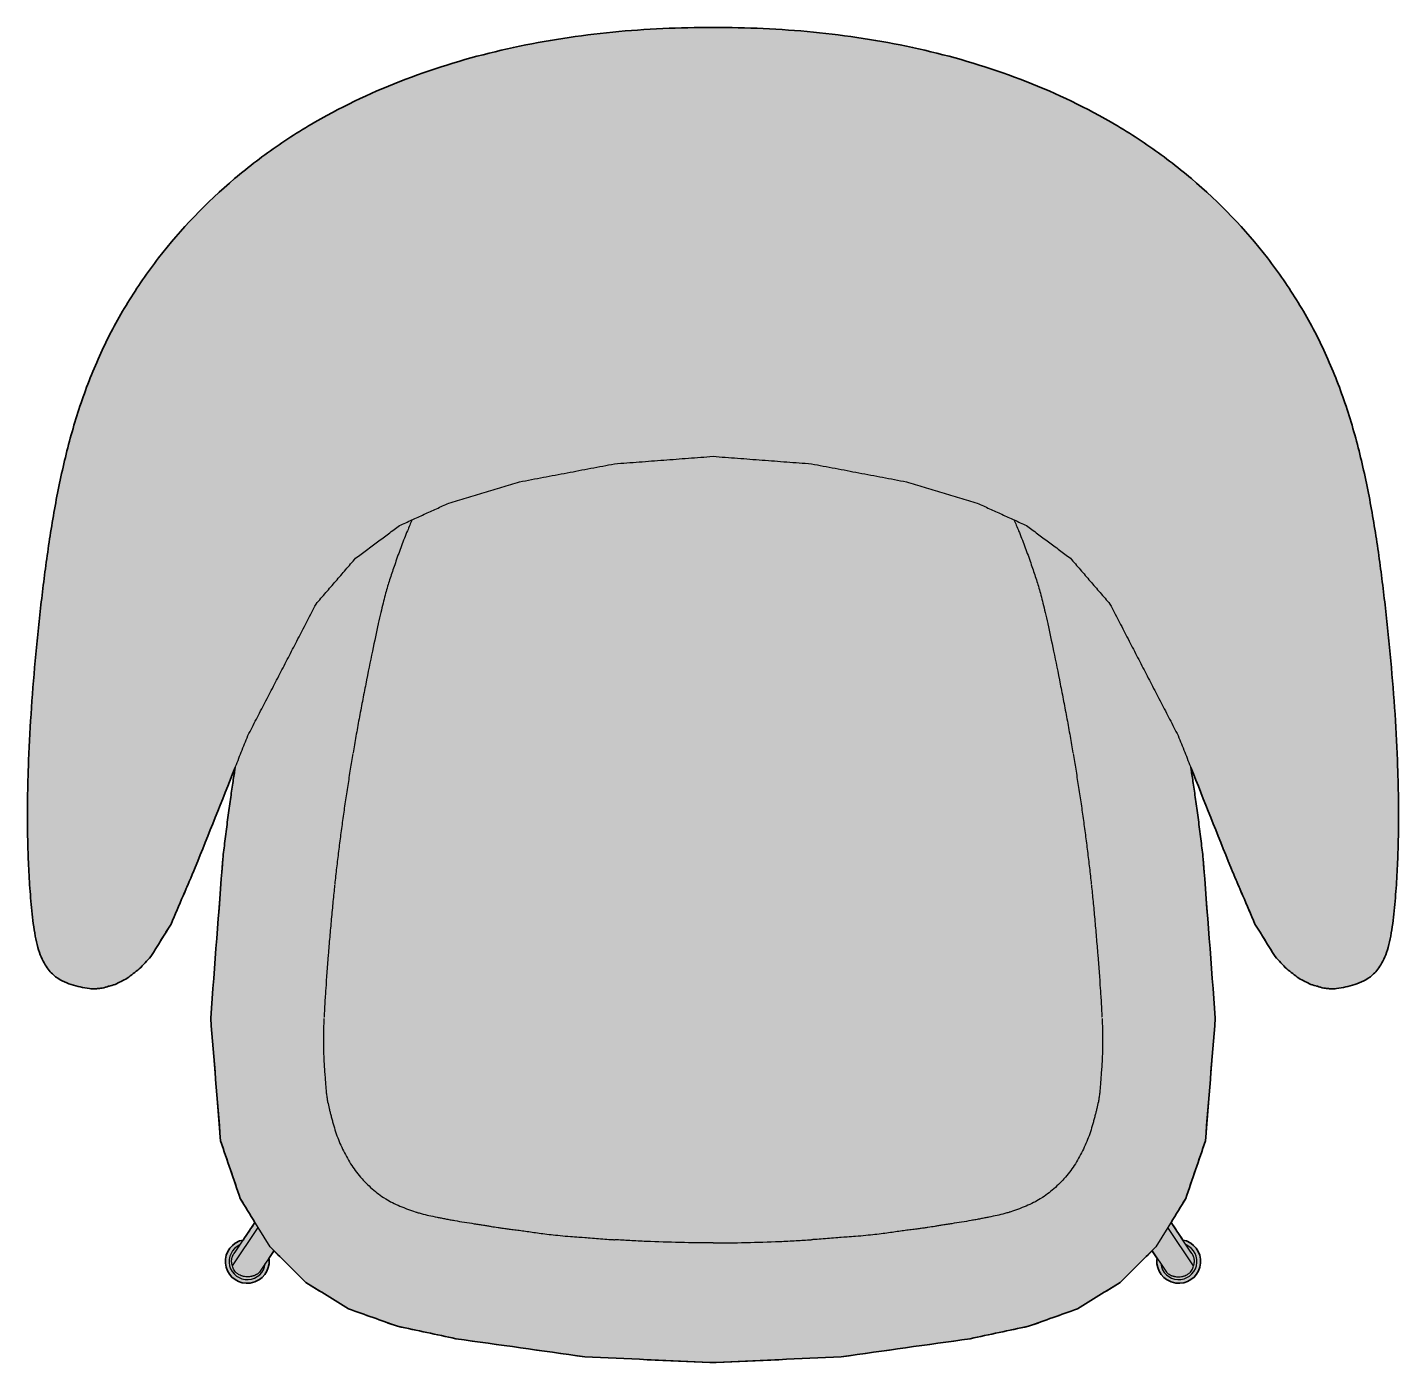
# Model space of a CAD drawing. Header units: millimetres. Extents: x 0 to 1838, y -1115 to 795.
# Drawn here: x 1065 to 1838, y -1082 to -329 of the extents above; entities that cross this region are included whole.
import ezdxf

# ---------------------------------------------------------------- set-up
doc = ezdxf.new("R2010")
doc.units = ezdxf.units.MM
doc.layers.add('Blocks', color=7, linetype='Continuous')
doc.layers.add('Blocks$Fill', color=7, linetype='Continuous', true_color=0xffffff)
doc.layers.add('Blocks$Inner', color=7, linetype='Continuous', lineweight=25, true_color=0x007f00)
doc.layers.add('Blocks$Outline', color=7, linetype='Continuous', lineweight=35, true_color=0xff3f3f)

# ---------------------------------------------------------------- blocks, each defined once
blk = doc.blocks.new('Let Lounge Chair Top')
at = {"layer": 'Blocks$Fill'}
blk.add_hatch(color=256, dxfattribs=at).paths.add_polyline_path([(137.01, -302.65), (155.03, -320.53), (179.1, -335.42), (206.6, -345.27), (239.65, -352.3), (312.28, -362.48), (382.78, -365.73), (384.58, -365.73), (386.38, -365.73), (456.87, -362.48), (529.5, -352.3), (562.55, -345.27), (590.05, -335.42), (614.13, -320.53), (632.14, -302.65), (635.03, -306.95), (634.89, -307.76), (634.92, -309.99), (635.35, -312.17), (636.17, -314.25), (637.35, -316.14), (638.84, -317.79), (640.34, -318.97), (642.9, -320.28), (645.58, -320.95), (647.81, -321.04), (650.02, -320.74), (652.13, -320.04), (654.09, -318.97), (655.82, -317.56), (657.27, -315.87), (658.39, -313.95), (659.15, -311.85), (659.52, -309.66), (659.49, -307.43), (659.06, -305.24), (658.25, -303.17), (657.07, -301.27), (655.58, -299.62), (654.07, -298.44), (651.51, -297.13), (649.53, -296.64), (642.87, -286.66), (651.12, -273.28), (662.25, -240.74), (667.82, -171.57), (661.01, -81.65), (659.83, -71.75), (654.05, -30.17), (690.2, -118.4), (701.55, -136.8), (708.12, -143.77), (714.87, -148.98), (721.75, -152.54), (728.99, -154.55), (732.78, -154.94), (733.24, -154.95), (733.68, -154.95), (734.11, -154.94), (734.53, -154.93), (734.95, -154.9), (735.36, -154.87), (736.16, -154.79), (736.82, -154.7), (737.47, -154.61), (738.77, -154.38), (741.36, -153.85), (743.92, -153.24), (745.2, -152.9), (746.46, -152.52), (747.73, -152.1), (748.36, -151.87), (749, -151.63), (749.63, -151.37), (750.26, -151.09), (750.89, -150.8), (751.52, -150.49), (752.15, -150.15), (752.78, -149.8), (753.4, -149.42), (754.02, -149.02), (754.64, -148.59), (755.26, -148.13), (755.88, -147.64), (756.5, -147.11), (756.8, -146.84), (757.11, -146.55), (757.41, -146.26), (757.72, -145.96), (758.02, -145.64), (758.32, -145.32), (758.62, -144.98), (758.92, -144.63), (759.22, -144.27), (759.51, -143.89), (759.81, -143.5), (760.1, -143.1), (760.39, -142.68), (760.67, -142.25), (760.96, -141.8), (761.24, -141.33), (761.52, -140.85), (761.8, -140.35), (762.08, -139.84), (762.35, -139.3), (762.88, -138.19), (763.4, -137), (763.9, -135.74), (764.38, -134.42), (764.84, -133.02), (765.27, -131.57), (765.68, -130.05), (766.07, -128.47), (766.43, -126.84), (766.76, -125.17), (767.35, -121.72), (767.86, -118.17), (768.68, -110.93), (769.92, -96.37), (770.36, -89.06), (770.94, -74.45), (771.16, -59.74), (771.05, -44.72), (770.66, -29.66), (769.16, 0), (766.79, 30.1), (761.99, 74.55), (760.02, 89.44), (757.79, 104.34), (755.22, 119.16), (752.29, 133.83), (748.89, 148.39), (746.98, 155.64), (744.93, 162.87), (742.71, 170.07), (740.33, 177.23), (737.77, 184.34), (735.04, 191.39), (732.11, 198.37), (728.99, 205.28), (725.68, 212.11), (722.17, 218.85), (718.47, 225.5), (714.58, 232.06), (710.51, 238.51), (706.25, 244.87), (701.81, 251.12), (697.2, 257.26), (692.41, 263.28), (687.45, 269.2), (682.32, 274.99), (677.03, 280.65), (671.58, 286.19), (665.97, 291.6), (660.22, 296.88), (654.31, 302.01), (648.26, 307), (642.07, 311.84), (635.75, 316.54), (629.29, 321.08), (622.71, 325.46), (616.01, 329.68), (609.19, 333.74), (602.27, 337.63), (596.13, 340.91), (589.91, 344.06), (583.62, 347.09), (577.27, 350), (570.85, 352.79), (564.37, 355.46), (557.84, 358.01), (551.25, 360.45), (537.94, 364.99), (524.46, 369.08), (510.83, 372.72), (497.08, 375.93), (483.21, 378.72), (469.26, 381.09), (455.24, 383.05), (441.15, 384.62), (427.07, 385.8), (412.95, 386.62), (398.83, 387.1), (384.71, 387.26), (370.43, 387.1), (356.23, 386.62), (342.09, 385.8), (328, 384.62), (313.92, 383.05), (299.89, 381.09), (285.94, 378.72), (272.08, 375.93), (258.32, 372.72), (244.69, 369.08), (231.21, 364.99), (217.9, 360.45), (211.32, 358.01), (204.78, 355.46), (198.31, 352.79), (191.89, 350), (185.53, 347.09), (179.24, 344.06), (173.03, 340.91), (166.88, 337.63), (159.96, 333.74), (153.14, 329.68), (146.44, 325.46), (139.86, 321.08), (133.41, 316.54), (127.08, 311.84), (120.89, 307), (114.84, 302.01), (108.94, 296.88), (103.18, 291.6), (97.58, 286.19), (92.13, 280.65), (86.84, 274.99), (81.71, 269.2), (76.75, 263.28), (71.96, 257.26), (67.34, 251.12), (62.91, 244.87), (58.65, 238.51), (54.57, 232.06), (50.68, 225.5), (46.98, 218.85), (43.47, 212.11), (40.16, 205.28), (37.04, 198.37), (34.12, 191.39), (31.38, 184.34), (28.82, 177.23), (26.44, 170.07), (24.23, 162.87), (22.17, 155.64), (20.27, 148.39), (16.87, 133.83), (13.93, 119.16), (11.37, 104.34), (9.13, 89.44), (5.4, 59.68), (2.37, 30.1), (0, 0), (-1.5, -29.66), (-1.9, -44.72), (-2, -59.74), (-1.79, -74.45), (-1.21, -89.06), (-0.2, -103.66), (0.47, -110.93), (1.3, -118.17), (1.8, -121.72), (2.4, -125.17), (2.73, -126.84), (3.09, -128.47), (3.47, -130.05), (3.88, -131.57), (4.32, -133.02), (4.78, -134.42), (5.26, -135.74), (5.76, -137), (6.27, -138.19), (6.81, -139.3), (7.08, -139.84), (7.35, -140.35), (7.63, -140.85), (7.91, -141.33), (8.19, -141.8), (8.48, -142.25), (8.77, -142.68), (9.06, -143.1), (9.35, -143.5), (9.64, -143.89), (9.94, -144.27), (10.24, -144.63), (10.53, -144.98), (10.84, -145.32), (11.14, -145.64), (11.44, -145.96), (11.74, -146.26), (12.05, -146.55), (12.35, -146.84), (12.66, -147.11), (13.27, -147.64), (13.89, -148.13), (14.51, -148.59), (15.13, -149.02), (15.75, -149.42), (16.38, -149.8), (17.01, -150.15), (17.63, -150.49), (18.26, -150.8), (18.89, -151.09), (19.53, -151.37), (20.16, -151.63), (20.79, -151.87), (21.42, -152.1), (22.69, -152.52), (23.96, -152.9), (25.23, -153.24), (27.79, -153.85), (30.38, -154.38), (31.69, -154.61), (32.34, -154.7), (32.99, -154.79), (33.8, -154.87), (34.21, -154.9), (34.62, -154.93), (35.04, -154.94), (35.47, -154.95), (35.92, -154.95), (36.37, -154.94), (40.16, -154.55), (47.4, -152.54), (54.29, -148.98), (61.04, -143.77), (67.61, -136.8), (78.96, -118.4), (92.66, -86.5), (115.11, -30.17), (109.32, -71.75), (108.15, -81.65), (101.33, -171.57), (106.9, -240.74), (118.03, -273.28), (126.29, -286.66), (119.63, -296.64), (117.64, -297.13), (115.08, -298.44), (113.58, -299.62), (112.08, -301.27), (110.91, -303.17), (110.09, -305.24), (109.66, -307.43), (109.63, -309.66), (110, -311.85), (110.76, -313.95), (111.89, -315.87), (113.34, -317.56), (115.07, -318.97), (117.02, -320.04), (119.14, -320.74), (121.35, -321.04), (123.57, -320.95), (126.25, -320.28), (128.81, -318.97), (130.31, -317.79), (131.81, -316.14), (132.99, -314.25), (133.8, -312.17), (134.23, -309.99), (134.26, -307.76), (134.12, -306.95)], flags=0)
at = {"layer": 'Blocks$Inner'}
for points in [[(661.01, -81.65), (667.82, -171.57), (662.25, -240.74), (651.12, -273.28), (634.38, -300.43), (614.13, -320.53), (590.05, -335.42), (562.55, -345.27), (529.5, -352.3), (456.87, -362.48), (386.38, -365.73), (384.58, -365.73), (382.78, -365.73), (312.28, -362.48), (239.65, -352.3), (206.6, -345.27), (179.1, -335.42), (155.03, -320.53), (134.77, -300.43), (118.03, -273.28), (106.9, -240.74), (101.33, -171.57), (108.15, -81.65)], [(113.61, -311.19), (128.11, -289.63)], [(115.11, -303.4), (126.29, -286.66)], [(655.55, -311.19), (641.04, -289.63)], [(654.04, -303.4), (642.87, -286.66)], [(134.11, -306.87), (134.26, -307.76), (134.23, -309.99), (133.8, -312.17), (132.99, -314.25), (131.81, -316.14), (130.31, -317.79), (128.81, -318.97), (126.25, -320.28), (123.57, -320.95), (121.35, -321.04), (119.14, -320.74), (117.02, -320.04), (115.07, -318.97), (113.34, -317.56), (111.89, -315.87), (110.76, -313.95), (110, -311.85), (109.63, -309.66), (109.66, -307.43), (110.09, -305.24), (110.91, -303.17), (112.08, -301.27), (113.58, -299.62), (115.08, -298.44), (117.64, -297.13), (119.63, -296.63)], [(635.04, -306.87), (634.89, -307.76), (634.92, -309.99), (635.35, -312.17), (636.17, -314.25), (637.35, -316.14), (638.84, -317.79), (640.34, -318.97), (642.9, -320.28), (645.58, -320.95), (647.81, -321.04), (650.02, -320.74), (652.13, -320.04), (654.09, -318.97), (655.82, -317.56), (657.27, -315.87), (658.39, -313.95), (659.15, -311.85), (659.52, -309.66), (659.49, -307.43), (659.06, -305.24), (658.25, -303.17), (657.07, -301.27), (655.58, -299.62), (654.07, -298.44), (651.51, -297.13), (649.53, -296.63)], [(137.01, -302.65), (129.29, -314.13), (128.8, -314.76)], [(632.14, -302.65), (639.87, -314.13), (640.35, -314.76)]]:
    blk.add_lwpolyline(points, dxfattribs=at)
for centre, start, end in [((121.95, -308.71), 113.79462, 353.01894), ((647.21, -308.71), 186.98106, 66.20537)]:
    blk.add_arc(centre, 10.23, start, end, dxfattribs=at)
for points, knots in [([(384.71, 387.26), (365.62, 387.25), (327.86, 385.63), (271.79, 377.07), (217.39, 361.67), (173.38, 342.21), (139.53, 321.5), (106.1, 296.02), (77.3, 265.97), (54.08, 232.32), (39.63, 205.5), (28.35, 177.36), (19.89, 148.43), (13.69, 119.27), (9.74, 94.4), (7.13, 74.55), (5.37, 59.65), (3.78, 44.91), (1.86, 25.24), (-0.15, -0.23), (-1.4, -24.57), (-1.95, -44.72), (-2.06, -59.81), (-1.85, -74.47), (-1.37, -86.61), (-0.78, -96.38), (-0.23, -103.67), (0.45, -110.94), (1.25, -118.2), (2.33, -125.27), (3.81, -131.73), (5.71, -137.19), (8.61, -142.95), (12.63, -147.48), (17.62, -150.7), (22.69, -152.64), (27.76, -153.87), (32.33, -154.8), (35.14, -154.98), (36.37, -154.94)], [-0.9998982, -0.9998982, -0.9998982, -0.9998982, -0.9551282, -0.9102564, -0.8653846, -0.8205128, -0.7948718, -0.7692308, -0.7179487, -0.6923077, -0.6666667, -0.6410256, -0.6153846, -0.5897436, -0.5641026, -0.5512821, -0.5384615, -0.525641, -0.5128205, -0.4871795, -0.4615385, -0.4487179, -0.4358974, -0.4230769, -0.4102564, -0.4038462, -0.3974359, -0.3910256, -0.3846154, -0.3782051, -0.3717949, -0.3653846, -0.3589744, -0.3461538, -0.3333333, -0.3205128, -0.3076923, -0.2948718, -0.2869547, -0.2869547, -0.2869547, -0.2869547]), ([(732.78, -154.94), (734.02, -154.98), (736.83, -154.8), (741.39, -153.87), (746.46, -152.64), (751.53, -150.7), (756.52, -147.48), (760.54, -142.95), (763.45, -137.19), (765.34, -131.73), (766.83, -125.27), (767.9, -118.2), (768.7, -110.94), (769.38, -103.67), (769.94, -96.38), (770.53, -86.61), (771, -74.47), (771.21, -59.81), (771.1, -44.72), (770.56, -24.57), (769.31, -0.23), (767.29, 25.24), (765.38, 44.91), (763.79, 59.65), (762.03, 74.55), (759.42, 94.4), (755.47, 119.27), (749.26, 148.43), (740.8, 177.36), (729.52, 205.5), (715.08, 232.32), (691.85, 265.97), (663.05, 296.02), (629.63, 321.5), (595.77, 342.21), (551.76, 361.67), (497.36, 377.07), (441.3, 385.63), (403.53, 387.25), (384.71, 387.26)], [29.7130453, 29.7130453, 29.7130453, 29.7130453, 29.7209623, 29.7337829, 29.7466034, 29.7594239, 29.7722444, 29.7850649, 29.7914752, 29.7978854, 29.8042957, 29.8107059, 29.8171162, 29.8235264, 29.8299367, 29.836347, 29.8491675, 29.861988, 29.8748085, 29.887629, 29.91327, 29.9389111, 29.9517316, 29.9645521, 29.9773726, 29.9901931, 30.0158341, 30.0414752, 30.0671162, 30.0927572, 30.1183982, 30.1440393, 30.1953213, 30.2209623, 30.2466034, 30.2914752, 30.336347, 30.3812188, 30.4259888, 30.4259888, 30.4259888, 30.4259888]), ([(214.9, 109.55), (214, 107.51), (211.93, 102.66), (209.43, 96.33), (207.32, 90.65), (206.3, 87.73), (205.81, 86.32)], [0.00987594, 0.00987594, 0.00987594, 0.00987594, 0.015625, 0.0234375, 0.02734375, 0.0312443, 0.0312443, 0.0312443, 0.0312443]), ([(554.26, 109.55), (555.16, 107.51), (557.23, 102.66), (559.73, 96.33), (561.83, 90.65), (562.85, 87.73), (563.34, 86.32)], [0.00987594, 0.00987594, 0.00987594, 0.00987594, 0.015625, 0.0234375, 0.02734375, 0.0312443, 0.0312443, 0.0312443, 0.0312443]), ([(205.81, 86.32), (205.32, 84.9), (204.38, 82.16), (202.7, 77.22), (200.83, 71.3), (198.58, 62.98), (196.83, 55.5), (195.83, 50.99)], [0.03125, 0.03125, 0.03125, 0.03125, 0.03515625, 0.0390625, 0.046875, 0.0546875, 0.0625, 0.0625, 0.0625, 0.0625]), ([(563.35, 86.32), (563.84, 84.9), (564.77, 82.16), (566.45, 77.22), (568.33, 71.3), (570.57, 62.98), (572.32, 55.5), (573.32, 50.99)], [0.03125, 0.03125, 0.03125, 0.03125, 0.03515625, 0.0390625, 0.046875, 0.0546875, 0.0625, 0.0625, 0.0625, 0.0625]), ([(195.81, 50.88), (194.82, 46.4), (192.57, 35.87), (189.41, 20.28), (186.86, 7.17), (184.98, -2.76), (183.19, -12.58), (182.1, -18.84), (181.58, -21.93)], [0.06256116, 0.06256116, 0.06256116, 0.06256116, 0.0703125, 0.078125, 0.08203125, 0.0859375, 0.08984375, 0.09375, 0.09375, 0.09375, 0.09375]), ([(573.35, 50.88), (574.34, 46.4), (576.59, 35.87), (579.74, 20.28), (582.3, 7.17), (584.17, -2.76), (585.96, -12.58), (587.05, -18.84), (587.58, -21.93)], [0.06256116, 0.06256116, 0.06256116, 0.06256116, 0.0703125, 0.078125, 0.08203125, 0.0859375, 0.08984375, 0.09375, 0.09375, 0.09375, 0.09375]), ([(181.53, -22.24), (181.02, -25.22), (180.03, -31.2), (178.58, -40.32), (177.18, -49.55), (175.85, -58.8), (174.59, -68.07), (173.4, -77.37), (172.29, -86.71), (171.6, -92.89), (171.26, -96.04)], [0.09388168, 0.09388168, 0.09388168, 0.09388168, 0.09765625, 0.1015625, 0.10546875, 0.109375, 0.11328125, 0.1171875, 0.12109375, 0.125, 0.125, 0.125, 0.125]), ([(587.63, -22.24), (588.13, -25.22), (589.12, -31.2), (590.57, -40.32), (591.97, -49.55), (593.31, -58.8), (594.57, -68.07), (595.76, -77.37), (596.87, -86.71), (597.55, -92.89), (597.89, -96.04)], [0.09388168, 0.09388168, 0.09388168, 0.09388168, 0.09765625, 0.1015625, 0.10546875, 0.109375, 0.11328125, 0.1171875, 0.12109375, 0.125, 0.125, 0.125, 0.125]), ([(108.15, -81.65), (108.52, -78.37), (109.36, -71.38), (110.7, -60.83), (112.11, -50.45), (113.47, -40.96), (114.45, -34.43), (114.97, -31.1), (115.11, -30.17)], [22.23064591, 22.23064591, 22.23064591, 22.23064591, 22.23629183, 22.24254183, 22.24879183, 22.25504183, 22.26129183, 22.2638549, 22.2638549, 22.2638549, 22.2638549]), ([(654.05, -30.17), (654.19, -31.1), (654.7, -34.43), (655.68, -40.96), (657.05, -50.45), (658.46, -60.83), (659.8, -71.38), (660.63, -78.37), (661.01, -81.65)], [0.19743693, 0.19743693, 0.19743693, 0.19743693, 0.2, 0.20625, 0.2125, 0.21875, 0.225, 0.23064591, 0.23064591, 0.23064591, 0.23064591]), ([(171.21, -96.51), (170.9, -99.5), (170.26, -105.74), (169.33, -115.61), (168.43, -125.77), (167.32, -139.22), (166.36, -152.05), (165.62, -163.41), (165.33, -168.51), (165.22, -170.93), (165.21, -171.01)], [0.12519441, 0.12519441, 0.12519441, 0.12519441, 0.12890625, 0.1328125, 0.13671875, 0.140625, 0.1484375, 0.15234375, 0.15625, 0.15639117, 0.15639117, 0.15639117, 0.15639117]), ([(597.94, -96.51), (598.26, -99.5), (598.9, -105.74), (599.83, -115.61), (600.72, -125.77), (601.83, -139.22), (602.79, -152.05), (603.53, -163.41), (603.82, -168.51), (603.94, -170.93), (603.94, -171.01)], [0.12519441, 0.12519441, 0.12519441, 0.12519441, 0.12890625, 0.1328125, 0.13671875, 0.140625, 0.1484375, 0.15234375, 0.15625, 0.15639117, 0.15639117, 0.15639117, 0.15639117]), ([(165.18, -171.67), (165.09, -173.66), (164.94, -177.69), (164.82, -185.18), (165, -193.23), (165.43, -199.86), (165.8, -204.69), (166.02, -207.64), (166.17, -209.9), (166.35, -211.96), (166.59, -214.24), (166.91, -216.59), (167.4, -219.39), (167.98, -221.87), (168.64, -224.46), (169.19, -226.61), (169.78, -228.89), (170.61, -231.88), (171.74, -235.62), (173.31, -240.02), (175.15, -244.29), (177.25, -248.48), (179.55, -252.61), (182.12, -256.58), (184, -259.03), (184.99, -260.22)], [0.1567599, 0.1567599, 0.1567599, 0.1567599, 0.1601562, 0.1640625, 0.171875, 0.1796875, 0.1835938, 0.1875, 0.1894531, 0.1914062, 0.1953125, 0.1992188, 0.203125, 0.2109375, 0.2148438, 0.21875, 0.2226562, 0.2265625, 0.234375, 0.2421875, 0.25, 0.2578125, 0.265625, 0.2734375, 0.28125, 0.28125, 0.28125, 0.28125]), ([(603.97, -171.67), (604.07, -173.66), (604.22, -177.69), (604.33, -185.18), (604.15, -193.23), (603.72, -199.86), (603.35, -204.69), (603.14, -207.64), (602.98, -209.9), (602.81, -211.96), (602.57, -214.24), (602.24, -216.59), (601.75, -219.39), (601.18, -221.87), (600.51, -224.46), (599.96, -226.61), (599.37, -228.89), (598.55, -231.88), (597.41, -235.62), (595.84, -240.02), (594, -244.29), (591.91, -248.48), (589.6, -252.61), (587.04, -256.58), (585.16, -259.03), (584.17, -260.22)], [0.1567599, 0.1567599, 0.1567599, 0.1567599, 0.1601562, 0.1640625, 0.171875, 0.1796875, 0.1835938, 0.1875, 0.1894531, 0.1914062, 0.1953125, 0.1992188, 0.203125, 0.2109375, 0.2148438, 0.21875, 0.2226562, 0.2265625, 0.234375, 0.2421875, 0.25, 0.2578125, 0.265625, 0.2734375, 0.28125, 0.28125, 0.28125, 0.28125]), ([(184.99, -260.22), (186.23, -261.68), (188.19, -263.84), (191.45, -266.98), (195.07, -270), (197.57, -271.81), (198.85, -272.65)], [0.28125, 0.28125, 0.28125, 0.28125, 0.28813244, 0.29594494, 0.30375744, 0.31156994, 0.31156994, 0.31156994, 0.31156994]), ([(584.17, -260.22), (582.93, -261.68), (580.96, -263.84), (577.7, -266.98), (574.09, -270), (571.58, -271.81), (570.3, -272.65)], [0.28125, 0.28125, 0.28125, 0.28125, 0.28813244, 0.29594494, 0.30375744, 0.31156994, 0.31156994, 0.31156994, 0.31156994]), ([(198.85, -272.65), (200.51, -273.71), (202.97, -275.14), (206.96, -277.04), (210.56, -278.5), (213.47, -279.57), (214.92, -280.08), (215.65, -280.33)], [0.31156994, 0.31156994, 0.31156994, 0.31156994, 0.31826998, 0.32608248, 0.33389498, 0.33780123, 0.34170748, 0.34170748, 0.34170748, 0.34170748]), ([(570.3, -272.65), (568.64, -273.71), (566.18, -275.14), (562.2, -277.04), (558.6, -278.5), (555.69, -279.57), (554.23, -280.08), (553.5, -280.33)], [0.31156994, 0.31156994, 0.31156994, 0.31156994, 0.31826998, 0.32608248, 0.33389498, 0.33780123, 0.34170748, 0.34170748, 0.34170748, 0.34170748]), ([(215.65, -280.33), (217.16, -280.83), (218.22, -281.17), (220.74, -281.89), (224.4, -282.79), (228.18, -283.57), (231.33, -284.19), (233.75, -284.67), (236.28, -285.16), (239.82, -285.79), (244.41, -286.55), (249.03, -287.27), (252.57, -287.82), (255.15, -288.23), (257.47, -288.6), (260.19, -289.05), (262.66, -289.45), (265.37, -289.85), (267.66, -290.17), (270.31, -290.52), (273.53, -290.92), (277.08, -291.37), (281.86, -292.05), (288.42, -292.99), (296.4, -293.93), (303.59, -294.59), (307.29, -294.86), (308.96, -294.98)], [0.3417075, 0.3417075, 0.3417075, 0.3417075, 0.3435216, 0.3474278, 0.3552403, 0.3630528, 0.3669591, 0.3708653, 0.3747716, 0.3786778, 0.3864903, 0.3943028, 0.3982091, 0.4021153, 0.4060216, 0.4099278, 0.4177403, 0.4216466, 0.4255528, 0.4294591, 0.4333653, 0.4372716, 0.4411778, 0.4489903, 0.4568028, 0.4607091, 0.46361, 0.46361, 0.46361, 0.46361]), ([(553.5, -280.33), (552, -280.83), (550.93, -281.17), (548.42, -281.89), (544.75, -282.79), (540.97, -283.57), (537.83, -284.19), (535.41, -284.67), (532.87, -285.16), (529.34, -285.79), (524.74, -286.55), (520.13, -287.27), (516.59, -287.82), (514.01, -288.23), (511.68, -288.6), (508.97, -289.05), (506.5, -289.45), (503.78, -289.85), (501.49, -290.17), (498.85, -290.52), (495.62, -290.92), (492.08, -291.37), (487.3, -292.05), (480.73, -292.99), (472.75, -293.93), (465.57, -294.59), (461.86, -294.86), (460.2, -294.98)], [0.3417075, 0.3417075, 0.3417075, 0.3417075, 0.3435216, 0.3474278, 0.3552403, 0.3630528, 0.3669591, 0.3708653, 0.3747716, 0.3786778, 0.3864903, 0.3943028, 0.3982091, 0.4021153, 0.4060216, 0.4099278, 0.4177403, 0.4216466, 0.4255528, 0.4294591, 0.4333653, 0.4372716, 0.4411778, 0.4489903, 0.4568028, 0.4607091, 0.46361, 0.46361, 0.46361, 0.46361]), ([(308.96, -294.98), (311.93, -295.16), (314.62, -295.39), (320.44, -295.86), (325.41, -296.22), (328.81, -296.44), (329.09, -296.46)], [0.46360996, 0.46360996, 0.46360996, 0.46360996, 0.46687052, 0.47133481, 0.48026338, 0.48106848, 0.48106848, 0.48106848, 0.48106848]), ([(366.08, -298.03), (365.98, -298.03), (359.62, -297.9), (350.14, -297.59), (337.94, -297), (332, -296.65), (329.19, -296.46)], [0.01758268, 0.01758268, 0.01758268, 0.01758268, 0.01785714, 0.03571429, 0.04464286, 0.05267209, 0.05267209, 0.05267209, 0.05267209]), ([(403.08, -298.03), (403.18, -298.03), (409.53, -297.9), (419.02, -297.59), (431.22, -297), (437.15, -296.65), (439.96, -296.46)], [0.01758268, 0.01758268, 0.01758268, 0.01758268, 0.01785714, 0.03571429, 0.04464286, 0.05267209, 0.05267209, 0.05267209, 0.05267209]), ([(460.2, -294.98), (457.23, -295.16), (454.54, -295.39), (448.71, -295.86), (443.75, -296.22), (440.34, -296.44), (440.06, -296.46)], [0.46360996, 0.46360996, 0.46360996, 0.46360996, 0.46687052, 0.47133481, 0.48026338, 0.48106848, 0.48106848, 0.48106848, 0.48106848]), ([(113.61, -311.19), (113.47, -310.8), (113.26, -310.04), (113.1, -308.92), (113.11, -308.01), (113.19, -307.3), (113.3, -306.78), (113.45, -306.25), (113.72, -305.55), (114.18, -304.68), (114.71, -303.91), (115.03, -303.5), (115.11, -303.4)], [15.6268978, 15.6268978, 15.6268978, 15.6268978, 15.6581478, 15.6893978, 15.7206478, 15.7362728, 15.7518978, 15.7675228, 15.7831478, 15.8143978, 15.8456478, 15.8564123, 15.8564123, 15.8564123, 15.8564123]), ([(655.55, -311.19), (655.68, -310.8), (655.9, -310.04), (656.05, -308.92), (656.05, -308.01), (655.96, -307.3), (655.86, -306.78), (655.71, -306.25), (655.43, -305.55), (654.98, -304.68), (654.45, -303.91), (654.13, -303.5), (654.04, -303.4)], [15.6268978, 15.6268978, 15.6268978, 15.6268978, 15.6581478, 15.6893978, 15.7206478, 15.7362728, 15.7518978, 15.7675228, 15.7831478, 15.8143978, 15.8456478, 15.8564123, 15.8564123, 15.8564123, 15.8564123]), ([(128.8, -314.76), (128.56, -315.02), (128.18, -315.38), (127.63, -315.79), (127.06, -316.17), (126.43, -316.48), (125.77, -316.74), (125.28, -316.9), (124.78, -317.04), (124.09, -317.19), (122.88, -317.36), (121.39, -317.36), (120.05, -317.16), (119.2, -316.95), (118.38, -316.68), (117.56, -316.34), (116.82, -315.9), (116.28, -315.53), (115.77, -315.12), (115.16, -314.52), (114.21, -313.28), (113.76, -312.07), (113.61, -311.19)], [14.626898, 14.626898, 14.626898, 14.626898, 14.682453, 14.710231, 14.738009, 14.793564, 14.821342, 14.84912, 14.876898, 14.904676, 14.960231, 15.071342, 15.140787, 15.175509, 15.210231, 15.279676, 15.314398, 15.34912, 15.383842, 15.418564, 15.488009, 15.626898, 15.626898, 15.626898, 15.626898]), ([(640.35, -314.76), (640.59, -315.02), (640.98, -315.38), (641.53, -315.79), (642.1, -316.17), (642.72, -316.48), (643.38, -316.74), (643.88, -316.9), (644.38, -317.04), (645.07, -317.19), (646.28, -317.36), (647.76, -317.36), (649.11, -317.16), (649.95, -316.95), (650.78, -316.68), (651.59, -316.34), (652.34, -315.9), (652.88, -315.53), (653.39, -315.12), (654, -314.52), (654.94, -313.28), (655.39, -312.07), (655.55, -311.19)], [14.626898, 14.626898, 14.626898, 14.626898, 14.682453, 14.710231, 14.738009, 14.793564, 14.821342, 14.84912, 14.876898, 14.904676, 14.960231, 15.071342, 15.140787, 15.175509, 15.210231, 15.279676, 15.314398, 15.34912, 15.383842, 15.418564, 15.488009, 15.626898, 15.626898, 15.626898, 15.626898])]:
    blk.add_open_spline(points, degree=3, knots=knots, dxfattribs=at)
for points, degree in [([(275.51, 131), (329.08, 141.15)], 1), ([(329.08, 141.15), (384.58, 145.38)], 1), ([(384.58, 145.38), (440.07, 141.15)], 1), ([(440.07, 141.15), (493.64, 131)], 1), ([(235.6, 118.98), (275.51, 131)], 1), ([(493.64, 131), (533.55, 118.98)], 1), ([(207.83, 106.33), (235.6, 118.98)], 1), ([(533.55, 118.98), (561.33, 106.33)], 1), ([(183.04, 87.91), (207.83, 106.33)], 1), ([(561.33, 106.33), (586.12, 87.91)], 1), ([(160.74, 62.07), (183.04, 87.91)], 1), ([(586.12, 87.91), (608.42, 62.07)], 1), ([(122.29, -12.16), (160.74, 62.07)], 1), ([(608.42, 62.07), (646.86, -12.16)], 1), ([(92.66, -86.5), (122.29, -12.16)], 1), ([(646.86, -12.16), (676.5, -86.5)], 1), ([(78.96, -118.4), (92.66, -86.5)], 1), ([(676.5, -86.5), (690.2, -118.4)], 1), ([(67.61, -136.8), (78.96, -118.4)], 1), ([(690.2, -118.4), (701.55, -136.8)], 1), ([(61.04, -143.77), (67.61, -136.8)], 1), ([(701.55, -136.8), (708.12, -143.77)], 1), ([(54.29, -148.98), (61.04, -143.77)], 1), ([(708.12, -143.77), (714.87, -148.98)], 1), ([(36.37, -154.94), (40.16, -154.55)], 1), ([(40.16, -154.55), (47.4, -152.54)], 1), ([(47.4, -152.54), (54.29, -148.98)], 1), ([(714.87, -148.98), (721.75, -152.54)], 1), ([(721.75, -152.54), (728.99, -154.55)], 1), ([(728.99, -154.55), (732.78, -154.94)], 1), ([(384.58, -298.21), (378.43, -298.21), (372.28, -298.16), (366.14, -298.03)], 3), ([(384.58, -298.21), (390.72, -298.21), (396.87, -298.16), (403.02, -298.03)], 3), ([(384.58, -298.21), (384.58, -298.21), (384.58, -298.21), (384.58, -298.21)], 3)]:
    blk.add_open_spline(points, degree=degree, dxfattribs=at)
at = {"layer": 'Blocks$Outline'}
for points in [[(119.63, -296.64), (117.64, -297.13), (115.08, -298.44), (113.58, -299.62), (112.08, -301.27), (110.91, -303.17), (110.09, -305.24), (109.66, -307.43), (109.63, -309.66), (110, -311.85), (110.76, -313.95), (111.89, -315.87), (113.34, -317.56), (115.07, -318.97), (117.02, -320.04), (119.14, -320.74), (121.35, -321.04), (123.57, -320.95), (126.25, -320.28), (128.81, -318.97), (130.31, -317.79), (131.81, -316.14), (132.99, -314.25), (133.8, -312.17), (134.23, -309.99), (134.26, -307.76), (134.12, -306.95)], [(635.03, -306.95), (634.89, -307.76), (634.92, -309.99), (635.35, -312.17), (636.17, -314.25), (637.35, -316.14), (638.84, -317.79), (640.34, -318.97), (642.9, -320.28), (645.58, -320.95), (647.81, -321.04), (650.02, -320.74), (652.13, -320.04), (654.09, -318.97), (655.82, -317.56), (657.27, -315.87), (658.39, -313.95), (659.15, -311.85), (659.52, -309.66), (659.49, -307.43), (659.06, -305.24), (658.25, -303.17), (657.07, -301.27), (655.58, -299.62), (654.07, -298.44), (651.51, -297.13), (649.53, -296.64)]]:
    blk.add_lwpolyline(points, dxfattribs=at)
for points, knots in [([(384.71, 387.26), (365.62, 387.25), (327.86, 385.63), (271.79, 377.07), (217.39, 361.67), (173.38, 342.21), (139.53, 321.5), (106.1, 296.02), (77.3, 265.97), (54.08, 232.32), (39.63, 205.5), (28.35, 177.36), (19.89, 148.43), (13.69, 119.27), (9.74, 94.4), (7.13, 74.55), (5.37, 59.65), (3.78, 44.91), (1.86, 25.24), (-0.15, -0.23), (-1.4, -24.57), (-1.95, -44.72), (-2.06, -59.81), (-1.85, -74.47), (-1.37, -86.61), (-0.78, -96.38), (-0.23, -103.67), (0.45, -110.94), (1.25, -118.2), (2.33, -125.27), (3.81, -131.73), (5.71, -137.19), (8.61, -142.95), (12.63, -147.48), (17.62, -150.7), (22.69, -152.64), (27.76, -153.87), (32.33, -154.8), (35.14, -154.98), (36.37, -154.94), (37.64, -154.81), (38.9, -154.68), (40.16, -154.55), (42.57, -153.88), (44.99, -153.21), (47.4, -152.54), (49.7, -151.35), (51.99, -150.17), (54.29, -148.98), (56.54, -147.25), (58.79, -145.51), (61.04, -143.77), (63.23, -141.45), (65.42, -139.13), (67.61, -136.8), (71.39, -130.67), (75.18, -124.54), (78.96, -118.4), (83.53, -107.77), (88.09, -97.13), (92.66, -86.5), (100.14, -67.72), (107.63, -48.95), (115.11, -30.17)], [-0.999898, -0.999898, -0.999898, -0.999898, -0.955128, -0.910256, -0.865385, -0.820513, -0.794872, -0.769231, -0.717949, -0.692308, -0.666667, -0.641026, -0.615385, -0.589744, -0.564103, -0.551282, -0.538462, -0.525641, -0.512821, -0.487179, -0.461538, -0.448718, -0.435897, -0.423077, -0.410256, -0.403846, -0.397436, -0.391026, -0.384615, -0.378205, -0.371795, -0.365385, -0.358974, -0.346154, -0.333333, -0.320513, -0.307692, -0.294872, -0.286955, -0.286955, -0.286955, 0.713045, 0.713045, 0.713045, 1.713045, 1.713045, 1.713045, 2.713045, 2.713045, 2.713045, 3.713045, 3.713045, 3.713045, 4.713045, 4.713045, 4.713045, 5.713045, 5.713045, 5.713045, 6.713045, 6.713045, 6.713045, 7.470678, 7.470678, 7.470678, 7.470678]), ([(654.05, -30.17), (661.53, -48.95), (669.01, -67.72), (676.5, -86.5), (681.06, -97.13), (685.63, -107.77), (690.2, -118.4), (693.98, -124.54), (697.76, -130.67), (701.55, -136.8), (703.74, -139.13), (705.93, -141.45), (708.12, -143.77), (710.37, -145.51), (712.62, -147.25), (714.87, -148.98), (717.16, -150.17), (719.46, -151.35), (721.75, -152.54), (724.17, -153.21), (726.58, -153.88), (728.99, -154.55), (730.26, -154.68), (731.52, -154.81), (732.78, -154.94), (734.02, -154.98), (736.83, -154.8), (741.39, -153.87), (746.46, -152.64), (751.53, -150.7), (756.52, -147.48), (760.54, -142.95), (763.45, -137.19), (765.34, -131.73), (766.83, -125.27), (767.9, -118.2), (768.7, -110.94), (769.38, -103.67), (769.94, -96.38), (770.53, -86.61), (771, -74.47), (771.21, -59.81), (771.1, -44.72), (770.56, -24.57), (769.31, -0.23), (767.29, 25.24), (765.38, 44.91), (763.79, 59.65), (762.03, 74.55), (759.42, 94.4), (755.47, 119.27), (749.26, 148.43), (740.8, 177.36), (729.52, 205.5), (715.08, 232.32), (691.85, 265.97), (663.05, 296.02), (629.63, 321.5), (595.77, 342.21), (551.76, 361.67), (497.36, 377.07), (441.3, 385.63), (403.53, 387.25), (384.71, 387.26)], [21.955412, 21.955412, 21.955412, 21.955412, 22.713045, 22.713045, 22.713045, 23.713045, 23.713045, 23.713045, 24.713045, 24.713045, 24.713045, 25.713045, 25.713045, 25.713045, 26.713045, 26.713045, 26.713045, 27.713045, 27.713045, 27.713045, 28.713045, 28.713045, 28.713045, 29.713045, 29.713045, 29.713045, 29.720962, 29.733783, 29.746603, 29.759424, 29.772244, 29.785065, 29.791475, 29.797885, 29.804296, 29.810706, 29.817116, 29.823526, 29.829937, 29.836347, 29.849167, 29.861988, 29.874808, 29.887629, 29.91327, 29.938911, 29.951732, 29.964552, 29.977373, 29.990193, 30.015834, 30.041475, 30.067116, 30.092757, 30.118398, 30.144039, 30.195321, 30.220962, 30.246603, 30.291475, 30.336347, 30.381219, 30.425989, 30.425989, 30.425989, 30.425989]), ([(115.11, -30.17), (114.97, -31.1), (114.45, -34.43), (113.47, -40.96), (112.11, -50.45), (110.7, -60.83), (109.36, -71.38), (108.52, -78.37), (108.15, -81.65), (105.88, -111.62), (103.6, -141.6), (101.33, -171.57), (103.19, -194.63), (105.04, -217.68), (106.9, -240.74), (110.61, -251.58), (114.32, -262.43), (118.03, -273.28), (120.78, -277.74), (123.54, -282.2), (126.29, -286.66)], [-22.263855, -22.263855, -22.263855, -22.263855, -22.261292, -22.255042, -22.248792, -22.242542, -22.236292, -22.230646, -22.230646, -22.230646, -21.230646, -21.230646, -21.230646, -20.230646, -20.230646, -20.230646, -19.230646, -19.230646, -19.230646, -18.737696, -18.737696, -18.737696, -18.737696]), ([(642.87, -286.66), (645.62, -282.2), (648.37, -277.74), (651.12, -273.28), (654.83, -262.43), (658.54, -251.58), (662.25, -240.74), (664.11, -217.68), (665.97, -194.63), (667.82, -171.57), (665.55, -141.6), (663.28, -111.62), (661.01, -81.65), (660.63, -78.37), (659.8, -71.38), (658.46, -60.83), (657.05, -50.45), (655.68, -40.96), (654.7, -34.43), (654.19, -31.1), (654.05, -30.17)], [-3.723596, -3.723596, -3.723596, -3.723596, -3.230646, -3.230646, -3.230646, -2.230646, -2.230646, -2.230646, -1.230646, -1.230646, -1.230646, -0.230646, -0.230646, -0.230646, -0.225, -0.21875, -0.2125, -0.20625, -0.2, -0.197437, -0.197437, -0.197437, -0.197437]), ([(137.01, -302.65), (143.02, -308.61), (149.02, -314.57), (155.03, -320.53), (163.05, -325.49), (171.08, -330.46), (179.1, -335.42), (188.27, -338.7), (197.44, -341.99), (206.6, -345.27), (217.62, -347.61), (228.64, -349.96), (239.65, -352.3), (263.86, -355.69), (288.07, -359.09), (312.28, -362.48), (335.78, -363.56), (359.28, -364.65), (382.78, -365.73), (383.38, -365.73), (383.98, -365.73), (384.58, -365.73), (385.18, -365.73), (385.78, -365.73), (386.38, -365.73), (409.88, -364.65), (433.37, -363.56), (456.87, -362.48), (481.08, -359.09), (505.29, -355.69), (529.5, -352.3), (540.52, -349.96), (551.53, -347.61), (562.55, -345.27), (571.72, -341.99), (580.89, -338.7), (590.05, -335.42), (598.08, -330.46), (606.1, -325.49), (614.13, -320.53), (620.13, -314.57), (626.14, -308.61), (632.14, -302.65)], [-18.120178, -18.120178, -18.120178, -18.120178, -17.230646, -17.230646, -17.230646, -16.230646, -16.230646, -16.230646, -15.230646, -15.230646, -15.230646, -14.230646, -14.230646, -14.230646, -13.230646, -13.230646, -13.230646, -12.230646, -12.230646, -12.230646, -11.230646, -11.230646, -11.230646, -10.230646, -10.230646, -10.230646, -9.230646, -9.230646, -9.230646, -8.230646, -8.230646, -8.230646, -7.230646, -7.230646, -7.230646, -6.230646, -6.230646, -6.230646, -5.230646, -5.230646, -5.230646, -4.341114, -4.341114, -4.341114, -4.341114])]:
    blk.add_open_spline(points, degree=3, knots=knots, dxfattribs=at)
for points in [[(126.29, -286.66), (124.07, -289.99), (121.85, -293.31), (119.63, -296.64)], [(649.53, -296.64), (647.31, -293.31), (645.09, -289.99), (642.87, -286.66)], [(134.12, -306.95), (135.09, -305.52), (136.05, -304.09), (137.01, -302.65)], [(632.14, -302.65), (633.11, -304.09), (634.07, -305.52), (635.03, -306.95)]]:
    blk.add_open_spline(points, degree=3, dxfattribs=at)

msp = doc.modelspace()

# ---------------------------------------------------------------- block references
at = {"layer": 'Blocks'}
msp.add_blockref('Let Lounge Chair Top', (1067.11, -715.89), dxfattribs=at)

doc.saveas('drawing.dxf')
